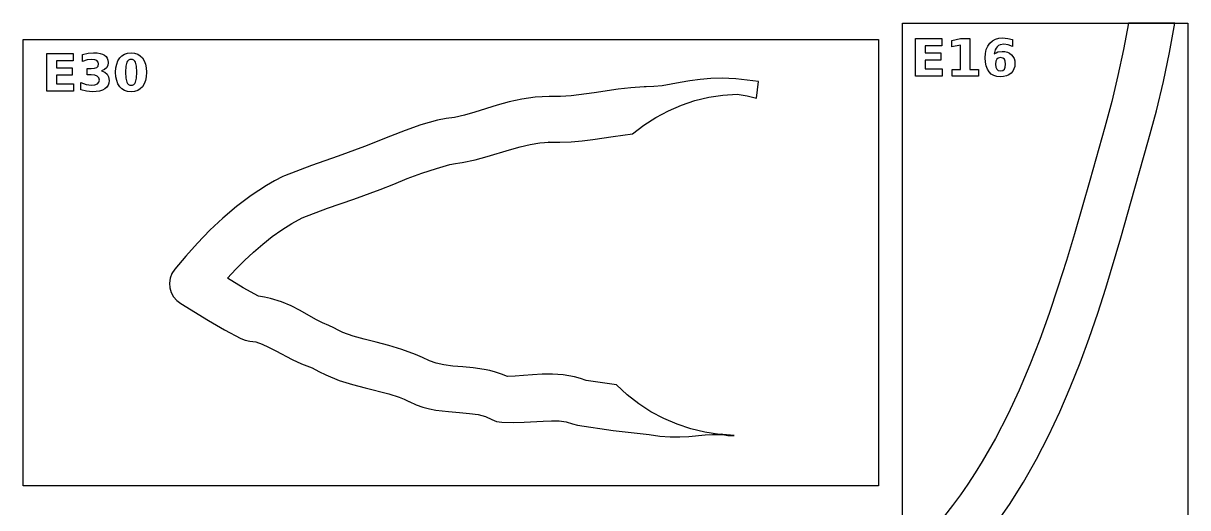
# Model space of a CAD drawing. Extents: x 1 to 512, y 1 to 4639.
# Drawn here: x 1 to 512, y 634 to 846 of the extents above; entities that cross this region are included whole.
import ezdxf

# ---------------------------------------------------------------- set-up
doc = ezdxf.new("R2010")
doc.units = 0

msp = doc.modelspace()

# ---------------------------------------------------------------- linework, layer by layer
at = {"layer": 'decoupage'}
for p, q in [((386.566, 846.338), (511.566, 846.338)), ((386.566, 626.074), (386.566, 846.338)), ((485.588, 846.334), (483.427016, 834.896641)), ((505.973, 846.334), (485.588, 846.334)), ((503.618938, 833.547672), (505.973, 846.334)), ((511.566, 846.338), (511.566, 626.074)), ((0.984, 839.246), (375.984, 839.246)), ((0.984, 643.662), (0.984, 839.246)), ((375.984, 839.246), (375.984, 643.662)), ((392.266, 839.645), (403.72, 839.645)), ((392.266, 823.186), (392.266, 839.645)), ((403.72, 839.645), (403.72, 836.437)), ((408.163, 838.851), (411.988, 839.645)), ((408.163, 835.963), (408.163, 838.851)), ((411.988, 839.645), (416.023, 839.645)), ((416.023, 839.645), (416.023, 826.118)), ((423.879828, 836.31025), (424.777, 837.583)), ((424.777, 837.583), (425.902578, 838.605437)), ((425.902578, 838.605437), (427.218375, 839.33575)), ((427.218375, 839.33575), (428.724484, 839.773937)), ((428.724484, 839.773937), (430.421, 839.92)), ((430.421, 839.92), (432.626, 839.744)), ((432.626, 839.744), (434.743, 839.215)), ((434.743, 839.215), (434.743, 836.172)), ((434.743, 839.215), (434.743, 839.215)), ((11.35, 833.104), (22.804, 833.104)), ((11.35, 816.645), (11.35, 833.104)), ((22.804, 833.104), (22.804, 829.896)), ((26.916, 832.696), (29.408, 833.225)), ((26.916, 829.587), (26.916, 832.696)), ((29.408, 833.225), (31.833, 833.401)), ((31.833, 833.401), (33.335844, 833.334828)), ((33.335844, 833.334828), (34.636, 833.136375)), ((34.636, 833.136375), (35.733656, 832.805734)), ((35.733656, 832.805734), (36.629, 832.343)), ((36.629, 832.343), (37.327984, 831.752578)), ((44.229, 832.151875), (45.39, 832.8475)), ((45.39, 832.8475), (46.737, 833.264875)), ((46.737, 833.264875), (48.27, 833.404)), ((48.27, 833.404), (49.798469, 833.264875)), ((49.798469, 833.264875), (51.14225, 832.8475)), ((51.14225, 832.8475), (52.301156, 832.151875)), ((403.72, 836.437), (396.51, 836.437)), ((396.51, 836.437), (396.51, 833.372)), ((396.51, 833.372), (403.29, 833.372)), ((403.29, 833.372), (403.29, 830.164)), ((412.01, 836.756), (408.163, 835.963)), ((412.01, 826.118), (412.01, 836.756)), ((422.726, 831.178), (422.854234, 833.10775)), ((422.854234, 833.10775), (423.238875, 834.8185)), ((423.238875, 834.8185), (423.879828, 836.31025)), ((427.168625, 834.7805), (426.772, 832.964)), ((426.772, 832.964), (427.530125, 833.435125)), ((427.532641, 835.496375), (427.168625, 834.7805)), ((427.530125, 833.435125), (428.349, 833.769)), ((428.007, 836.084), (427.532641, 835.496375)), ((428.588234, 836.546734), (428.007, 836.084)), ((428.349, 833.769), (430.201, 834.044)), ((429.274375, 836.877375), (428.588234, 836.546734)), ((430.961, 837.142), (429.274375, 836.877375)), ((430.201, 834.044), (431.401937, 833.951734)), ((432.769, 836.9), (430.961, 837.142)), ((431.401937, 833.951734), (432.48025, 833.674875)), ((432.48025, 833.674875), (433.435937, 833.213328)), ((434.743, 836.172), (432.769, 836.9)), ((433.435937, 833.213328), (434.269, 832.567)), ((434.269, 832.567), (434.948875, 831.771219)), ((483.427016, 834.896641), (480.984875, 823.488625)), ((500.915, 820.780375), (503.618938, 833.547672)), ((22.804, 829.896), (15.594, 829.896)), ((15.594, 829.896), (15.594, 826.831)), ((29, 830.271), (26.916, 829.587)), ((31.072, 830.502), (29, 830.271)), ((32.304125, 830.372375), (31.072, 830.502)), ((33.222, 829.984), (32.304125, 830.372375)), ((33.2, 826.985), (33.78725, 827.62175)), ((33.792625, 829.358625), (33.222, 829.984)), ((33.78725, 827.62175), (33.983, 828.518)), ((33.983, 828.518), (33.792625, 829.358625)), ((37.327984, 831.752578), (37.827375, 831.028375)), ((38.037125, 827.86425), (37.467, 826.809)), ((37.827375, 831.028375), (38.127078, 830.170484)), ((38.227, 829.179), (38.037125, 827.86425)), ((38.127078, 830.170484), (38.227, 829.179)), ((41.60025, 826.793734), (41.931, 828.490875)), ((41.931, 828.490875), (42.48225, 829.952328)), ((42.48225, 829.952328), (43.254, 831.178)), ((43.254, 831.178), (44.229, 832.151875)), ((45.881125, 827.520375), (45.735, 824.891)), ((46.319, 829.234), (45.881125, 827.520375)), ((46.659844, 829.788609), (46.319, 829.234)), ((47.09875, 830.184875), (46.659844, 829.788609)), ((47.635531, 830.422703), (47.09875, 830.184875)), ((48.27, 830.502), (47.635531, 830.422703)), ((48.90375, 830.422703), (48.27, 830.502)), ((49.4385, 830.184875), (48.90375, 830.422703)), ((49.87425, 829.788609), (49.4385, 830.184875)), ((50.211, 829.234), (49.87425, 829.788609)), ((50.648875, 827.520375), (50.211, 829.234)), ((50.795, 824.891), (50.648875, 827.520375)), ((52.301156, 832.151875), (53.275, 831.178)), ((53.275, 831.178), (54.04675, 829.952328)), ((54.04675, 829.952328), (54.598, 828.490875)), ((54.598, 828.490875), (54.92875, 826.793734)), ((403.29, 830.164), (396.51, 830.164)), ((396.51, 830.164), (396.51, 826.394)), ((422.835516, 829.301156), (422.726, 831.178)), ((423.164125, 827.65025), (422.835516, 829.301156)), ((423.711922, 826.225469), (423.164125, 827.65025)), ((427.405875, 829.684375), (427.268, 828.422)), ((427.268, 828.422), (427.405875, 827.15675)), ((427.819, 830.583), (427.405875, 829.684375)), ((427.405875, 827.15675), (427.819, 826.25)), ((428.519375, 831.128375), (427.819, 830.583)), ((429.495, 831.31), (428.519375, 831.128375)), ((430.476625, 831.128375), (429.495, 831.31)), ((429.495, 831.31), (429.495, 831.31)), ((431.171, 830.583), (430.476625, 831.128375)), ((431.592625, 829.684375), (431.171, 830.583)), ((431.171, 826.25), (431.592625, 827.15675)), ((431.733, 828.422), (431.592625, 829.684375)), ((431.592625, 827.15675), (431.733, 828.422)), ((434.948875, 831.771219), (435.4345, 830.86125)), ((435.714812, 827.440437), (435.39025, 826.31375)), ((435.4345, 830.86125), (435.725875, 829.836906)), ((435.823, 828.698), (435.714812, 827.440437)), ((435.725875, 829.836906), (435.823, 828.698)), ((15.594, 826.831), (22.374, 826.831)), ((22.374, 823.623), (15.594, 823.623)), ((15.594, 823.623), (15.594, 819.853)), ((22.374, 826.831), (22.374, 823.623)), ((29.033, 823.755), (29.033, 826.489)), ((29.033, 826.489), (30.819, 826.489)), ((30.731, 823.755), (29.033, 823.755)), ((32.3075, 823.608875), (30.731, 823.755)), ((30.819, 826.489), (32.213125, 826.612875)), ((32.213125, 826.612875), (33.2, 826.985)), ((33.443, 823.171), (32.3075, 823.608875)), ((34.137375, 822.46), (33.443, 823.171)), ((34.369, 821.473), (34.137375, 822.46)), ((36.524375, 826.029), (35.218, 825.519)), ((35.218, 825.519), (36.681, 824.92925)), ((35.218, 825.519), (35.218, 825.519)), ((37.467, 826.809), (36.524375, 826.029)), ((36.681, 824.92925), (37.742, 824.02)), ((37.742, 824.02), (38.395375, 822.815375)), ((38.395375, 822.815375), (38.613, 821.319)), ((41.49, 824.861), (41.60025, 826.793734)), ((41.60025, 822.932344), (41.49, 824.861)), ((41.931, 821.23675), (41.60025, 822.932344)), ((45.735, 824.891), (45.881125, 822.231375)), ((45.881125, 822.231375), (46.319, 820.492)), ((50.211, 820.492), (50.648875, 822.231375)), ((50.648875, 822.231375), (50.795, 824.891)), ((50.795, 824.891), (50.795, 824.891)), ((54.92875, 822.932344), (54.598, 821.23675)), ((54.92875, 826.793734), (55.039, 824.861)), ((55.039, 824.861), (54.92875, 822.932344)), ((55.039, 824.861), (55.039, 824.861)), ((302.4556, 822.150795), (297.728172, 821.711547)), ((307.424, 822.286), (302.4556, 822.150795)), ((307.426, 822.284), (307.424, 822.286)), ((310.3755, 822.185), (307.426, 822.284)), ((313.406, 821.933), (310.3755, 822.185)), ((403.963, 823.186), (392.266, 823.186)), ((396.51, 826.394), (403.963, 826.394)), ((403.963, 826.394), (403.963, 823.186)), ((408.262, 826.118), (412.01, 826.118)), ((408.262, 823.186), (408.262, 826.118)), ((419.772, 823.186), (408.262, 823.186)), ((416.023, 826.118), (419.772, 826.118)), ((419.772, 826.118), (419.772, 823.186)), ((424.479, 825.027), (423.711922, 826.225469)), ((425.451203, 824.081422), (424.479, 825.027)), ((426.603875, 823.406125), (425.451203, 824.081422)), ((427.937109, 823.001016), (426.603875, 823.406125)), ((427.819, 826.25), (428.519375, 825.713125)), ((429.451, 822.866), (427.937109, 823.001016)), ((428.519375, 825.713125), (429.495, 825.534)), ((430.832312, 822.965187), (429.451, 822.866)), ((429.495, 825.534), (430.476625, 825.713125)), ((430.476625, 825.713125), (431.171, 826.25)), ((432.06625, 823.26275), (430.832312, 822.965187)), ((433.152812, 823.758687), (432.06625, 823.26275)), ((434.092, 824.453), (433.152812, 823.758687)), ((434.849312, 825.317937), (434.092, 824.453)), ((435.39025, 826.31375), (434.849312, 825.317937)), ((480.984875, 823.488625), (478.238797, 812.113047)), ((15.594, 819.853), (23.047, 819.853)), ((23.047, 819.853), (23.047, 816.645)), ((26.211, 817.141), (26.211, 820.415)), ((26.211, 820.415), (28.57, 819.511)), ((28.724, 816.534), (26.211, 817.141)), ((28.57, 819.511), (30.885, 819.213)), ((30.885, 819.213), (32.37375, 819.359125)), ((32.37375, 819.359125), (33.465, 819.797)), ((33.465, 819.797), (34.143125, 820.508625)), ((34.143125, 820.508625), (34.369, 821.473)), ((35.694641, 817.038391), (34.435125, 816.642125)), ((36.739, 817.593), (35.694641, 817.038391)), ((37.558734, 818.305125), (36.739, 817.593)), ((38.144375, 819.1635), (37.558734, 818.305125)), ((38.495828, 820.168125), (38.144375, 819.1635)), ((38.613, 821.319), (38.495828, 820.168125)), ((42.48225, 819.774031), (41.931, 821.23675)), ((43.254, 818.544), (42.48225, 819.774031)), ((44.229, 817.574641), (43.254, 818.544)), ((45.39, 816.882125), (44.229, 817.574641)), ((46.319, 820.492), (46.659844, 819.932297)), ((46.659844, 819.932297), (47.09875, 819.532625)), ((47.09875, 819.532625), (47.635531, 819.292891)), ((47.635531, 819.292891), (48.27, 819.213)), ((48.27, 819.213), (48.899812, 819.292891)), ((48.899812, 819.292891), (49.43325, 819.532625)), ((49.43325, 819.532625), (49.870312, 819.932297)), ((49.870312, 819.932297), (50.211, 820.492)), ((52.301156, 817.574641), (51.14225, 816.882125)), ((53.275, 818.544), (52.301156, 817.574641)), ((54.04675, 819.774031), (53.275, 818.544)), ((54.598, 821.23675), (54.04675, 819.774031)), ((261.863406, 817.418172), (251.2395, 815.897375)), ((267.445371, 818.051521), (261.863406, 817.418172)), ((273.221, 818.487), (267.445371, 818.051521)), ((274.069, 818.497), (273.221, 818.487)), ((277.483729, 818.583314), (274.069, 818.497)), ((281.101391, 818.987641), (277.483729, 818.583314)), ((288.970875, 820.335625), (281.101391, 818.987641)), ((293.235377, 821.071932), (288.970875, 820.335625)), ((297.728172, 821.711547), (293.235377, 821.071932)), ((323.348, 820.853), (313.406, 821.933)), ((322.556, 813.567), (323.348, 820.853)), ((497.846563, 808.034641), (500.915, 820.780375)), ((23.047, 816.645), (11.35, 816.645)), ((31.271, 816.325), (28.724, 816.534)), ((32.960547, 816.404297), (31.271, 816.325)), ((34.435125, 816.642125), (32.960547, 816.404297)), ((46.737, 816.466547), (45.39, 816.882125)), ((48.27, 816.328), (46.737, 816.466547)), ((49.798469, 816.466547), (48.27, 816.328)), ((51.14225, 816.882125), (49.798469, 816.466547)), ((214.004562, 811.935168), (208.7435, 810.49525)), ((219.551375, 813.128781), (214.004562, 811.935168)), ((225.405875, 813.935816), (219.551375, 813.128781)), ((228.455363, 814.150532), (225.405875, 813.935816)), ((231.59, 814.216), (228.455363, 814.150532)), ((231.865, 814.216), (231.59, 814.216)), ((236.500066, 814.254119), (231.865, 814.216)), ((241.267344, 814.603641), (236.500066, 814.254119)), ((251.2395, 815.897375), (241.267344, 814.603641)), ((289.6065, 810.479875), (295.517348, 812.439994)), ((295.517348, 812.439994), (301.580656, 813.899359)), ((301.580656, 813.899359), (307.765512, 814.846264)), ((307.765512, 814.846264), (314.041, 815.269)), ((314.041, 815.269), (318.32325, 814.542875)), ((318.32325, 814.542875), (322.556, 813.567)), ((478.238797, 812.113047), (475.166, 800.773)), ((198.990875, 807.437594), (194.455438, 806.100402)), ((208.7435, 810.49525), (198.990875, 807.437594)), ((278.365844, 805.104203), (283.879027, 808.030709)), ((283.879027, 808.030709), (289.6065, 810.479875)), ((494.399, 795.313), (497.846563, 808.034641)), ((175.312625, 801.79275), (168.374141, 799.3405)), ((178.942057, 802.897961), (175.312625, 801.79275)), ((182.639047, 803.850125), (178.942057, 802.897961)), ((186.37417, 804.594914), (182.639047, 803.850125)), ((190.118, 805.078), (186.37417, 804.594914)), ((194.455438, 806.100402), (190.118, 805.078)), ((268.106, 797.866), (273.097863, 801.712064)), ((273.097863, 801.712064), (278.365844, 805.104203)), ((161.633, 796.757), (156.155279, 794.481582)), ((162.059, 796.928), (161.633, 796.757)), ((168.374141, 799.3405), (162.059, 796.928)), ((250.689, 795.389375), (259.626531, 796.681734)), ((259.626531, 796.681734), (268.106, 797.866)), ((475.166, 800.753), (468.609678, 777.471865)), ((475.166, 800.773), (475.166, 800.753)), ((150.566922, 792.319719), (139.111125, 788.1755)), ((156.155279, 794.481582), (150.566922, 792.319719)), ((214.244875, 790.870625), (218.823475, 792.184092)), ((218.823475, 792.184092), (223.207953, 793.252203)), ((223.207953, 793.252203), (227.425674, 793.965869)), ((227.425674, 793.965869), (231.504, 794.216)), ((231.504, 794.216), (231.229, 794.226)), ((231.229, 794.226), (236.308582, 794.202799)), ((236.308582, 794.202799), (241.240719, 794.425328)), ((241.240719, 794.425328), (246.031996, 794.839037)), ((246.031996, 794.839037), (250.689, 795.389375)), ((488.440986, 774.06791), (494.399, 795.333)), ((494.399, 795.333), (494.399, 795.313)), ((139.111125, 788.1755), (127.371266, 784.002031)), ((193.442, 785.345), (199.070717, 786.54899)), ((199.070717, 786.54899), (204.395859, 787.943984)), ((204.395859, 787.943984), (214.244875, 790.870625)), ((127.371266, 784.002031), (115.453, 779.477)), ((175.684641, 780.604547), (182.231625, 782.770375)), ((182.231625, 782.770375), (188.067047, 784.421516)), ((188.067047, 784.421516), (190.448889, 784.942838)), ((190.448889, 784.942838), (192.33, 785.202)), ((192.33, 785.202), (193.442, 785.345)), ((111.120953, 777.269212), (107.60773, 775.256869)), ((114.735, 779.155), (111.120953, 777.269212)), ((115.453, 779.477), (114.735, 779.155)), ((163.392701, 775.831375), (169.287, 778.28)), ((169.287, 778.28), (175.684641, 780.604547)), ((468.609678, 777.471865), (461.873672, 754.027922)), ((107.60773, 775.256869), (100.872031, 770.886391)), ((145.857625, 769.30975), (157.514422, 773.546438)), ((157.514422, 773.546438), (163.392701, 775.831375)), ((482.289578, 752.311031), (488.440986, 774.06791)), ((94.504441, 766.111311), (88.4815, 760.999375)), ((100.872031, 770.886391), (94.504441, 766.111311)), ((134.420016, 765.254188), (145.857625, 769.30975)), ((88.4815, 760.999375), (82.779746, 755.61833)), ((118.791223, 758.607914), (123.305, 761.064)), ((123.305, 761.064), (134.420016, 765.254188)), ((110.138387, 752.838492), (114.404031, 755.857688)), ((114.404031, 755.857688), (118.791223, 758.607914)), ((82.779746, 755.61833), (77.375719, 750.035922)), ((105.98925, 749.5755), (110.138387, 752.838492)), ((461.873672, 754.027922), (458.34616, 742.334879)), ((475.686225, 730.323574), (482.289578, 752.311031)), ((77.375719, 750.035922), (72.245957, 744.319896)), ((98.020344, 742.418813), (101.951582, 746.093883)), ((101.951582, 746.093883), (105.98925, 749.5755)), ((72.245957, 744.319896), (67.367, 738.538)), ((94.190496, 738.575461), (98.020344, 742.418813)), ((458.34616, 742.334879), (454.663174, 730.709111)), ((66.141834, 736.654447), (65.389859, 734.623766)), ((67.367, 738.538), (66.141834, 736.654447)), ((90.457, 734.589), (94.190496, 738.575461)), ((65.389859, 734.623766), (65.097611, 732.52092)), ((65.097611, 732.52092), (65.251625, 730.420875)), ((65.251625, 730.420875), (65.838436, 728.398596)), ((97.409375, 730.454125), (90.457, 734.589)), ((104.115, 726.755), (97.409375, 730.454125)), ((454.663174, 730.709111), (450.787863, 719.186613)), ((472.134271, 719.325007), (475.686225, 730.323574)), ((65.838436, 728.398596), (66.844578, 726.529047)), ((66.844578, 726.529047), (68.256588, 724.887193)), ((106.812024, 726.346603), (104.115, 726.755)), ((109.380473, 725.792102), (106.812024, 726.346603)), ((114.154156, 724.324688), (109.380473, 725.792102)), ((68.256588, 724.887193), (70.061, 723.548)), ((70.061, 723.548), (82.21525, 716.16725)), ((118.481074, 722.512555), (114.154156, 724.324688)), ((122.40625, 720.5155), (118.481074, 722.512555)), ((129.231469, 716.605813), (122.40625, 720.5155)), ((82.21525, 716.16725), (89.210187, 712.042906)), ((132.221559, 715.012773), (129.231469, 716.605813)), ((134.99, 713.874), (132.221559, 715.012773)), ((450.787863, 719.186613), (446.683375, 707.803375)), ((468.372375, 708.36675), (472.134271, 719.325007)), ((89.210187, 712.042906), (96.387, 708.17)), ((137.115, 712.905), (134.99, 713.874)), ((139.050111, 711.839784), (137.115, 712.905)), ((141.110109, 710.896316), (139.050111, 711.839784)), ((145.5765, 709.288719), (141.110109, 710.896316)), ((96.387, 708.17), (98.317375, 707.43475)), ((98.317375, 707.43475), (100.358, 707.112)), ((100.358, 707.112), (102.975363, 706.685129)), ((102.975363, 706.685129), (105.694469, 705.750344)), ((105.694469, 705.750344), (108.577215, 704.412387)), ((150.457641, 707.910387), (145.5765, 709.288719)), ((155.697, 706.5895), (150.457641, 707.910387)), ((161.238047, 705.154238), (155.697, 706.5895)), ((167.02425, 703.432781), (161.238047, 705.154238)), ((446.683375, 707.803375), (442.31286, 696.595391)), ((464.368217, 697.481454), (468.372375, 708.36675)), ((108.577215, 704.412387), (111.6855, 702.776)), ((111.6855, 702.776), (118.826281, 699.026906)), ((172.999078, 701.253309), (167.02425, 703.432781)), ((176.039561, 699.938123), (172.999078, 701.253309)), ((179.106, 698.444), (176.039561, 699.938123)), ((118.826281, 699.026906), (122.982574, 697.123684)), ((122.982574, 697.123684), (127.612, 695.341)), ((127.612, 695.341), (130.606769, 693.696731)), ((181.987969, 697.345188), (179.106, 698.444)), ((185.3685, 696.6075), (181.987969, 697.345188)), ((189.285281, 696.111313), (185.3685, 696.6075)), ((193.776, 695.737), (189.285281, 696.111313)), ((198.199125, 695.352297), (193.776, 695.737)), ((203.00325, 694.669375), (198.199125, 695.352297)), ((205.513383, 694.147264), (203.00325, 694.669375)), ((442.31286, 696.595391), (437.639467, 685.598654)), ((460.089479, 686.70177), (464.368217, 697.481454)), ((130.606769, 693.696731), (133.593543, 692.250768)), ((133.593543, 692.250768), (139.510656, 689.866578)), ((139.510656, 689.866578), (145.298441, 688.014068)), ((208.077, 693.468016), (205.513383, 694.147264)), ((210.68018, 692.604104), (208.077, 693.468016)), ((213.309, 691.528), (210.68018, 692.604104)), ((216.677439, 691.65474), (213.309, 691.528)), ((220.356766, 691.963484), (216.677439, 691.65474)), ((224.32674, 692.315518), (220.356766, 691.963484)), ((228.567125, 692.572125), (224.32674, 692.315518)), ((233.057682, 692.594592), (228.567125, 692.572125)), ((237.778172, 692.244203), (233.057682, 692.594592)), ((242.708357, 691.382244), (237.778172, 692.244203)), ((245.245761, 690.716077), (242.708357, 691.382244)), ((247.828, 689.87), (245.245761, 690.716077)), ((261.047, 687.912), (247.828, 689.87)), ((145.298441, 688.014068), (150.892, 686.518875)), ((150.892, 686.518875), (161.236844, 683.902984)), ((265.780021, 683.515293), (261.047, 687.912)), ((437.639467, 685.598654), (432.626344, 674.849156)), ((455.503841, 676.060349), (460.089479, 686.70177)), ((161.236844, 683.902984), (165.858332, 682.433561)), ((165.858332, 682.433561), (168.00295, 681.582195)), ((168.00295, 681.582195), (170.026, 680.624)), ((170.026, 680.624), (170.176, 680.544)), ((170.176, 680.544), (173.195023, 679.200186)), ((173.195023, 679.200186), (176.175, 678.163297)), ((270.839609, 679.573156), (265.780021, 683.515293)), ((276.193174, 676.098691), (270.839609, 679.573156)), ((176.175, 678.163297), (179.099289, 677.386916)), ((179.099289, 677.386916), (181.95125, 676.824625)), ((181.95125, 676.824625), (187.371625, 676.156641)), ((187.371625, 676.156641), (192.303, 675.788)), ((192.303, 675.788), (196.632828, 675.401078)), ((196.632828, 675.401078), (200.382625, 674.848125)), ((200.382625, 674.848125), (203.620359, 674.012609)), ((203.620359, 674.012609), (206.414, 672.778)), ((281.808125, 673.105), (276.193174, 676.098691)), ((432.626344, 674.849156), (427.236641, 664.382891)), ((450.578984, 665.589844), (455.503841, 676.060349)), ((206.414, 672.778), (208.541875, 671.877375)), ((208.541875, 671.877375), (210.819, 671.489)), ((210.819, 671.489), (215.882414, 671.3669)), ((215.882414, 671.3669), (220.564688, 671.485703)), ((220.564688, 671.485703), (228.873, 671.986125)), ((228.873, 671.986125), (232.542633, 672.137799)), ((232.542633, 672.137799), (235.918313, 672.070484)), ((235.918313, 672.070484), (239.021836, 671.669209)), ((239.021836, 671.669209), (241.875, 670.819)), ((241.875, 670.819), (244.033, 670.212)), ((244.033, 670.212), (259.591125, 667.900125)), ((287.651873, 670.605184), (281.808125, 673.105)), ((293.691828, 668.612344), (287.651873, 670.605184)), ((259.591125, 667.900125), (267.462953, 666.958922)), ((267.462953, 666.958922), (275.414, 666.21)), ((275.414, 666.21), (280.121135, 665.440609)), ((280.121135, 665.440609), (284.593016, 665.102563)), ((284.593016, 665.102563), (288.825107, 665.089922)), ((288.825107, 665.089922), (292.812875, 665.29675)), ((292.812875, 665.29675), (300.037297, 665.945063)), ((299.8954, 667.139582), (293.691828, 668.612344)), ((306.23, 666.2), (299.8954, 667.139582)), ((300.037297, 665.945063), (303.264881, 666.174672)), ((303.264881, 666.174672), (306.23, 666.2)), ((307.106, 666.217), (306.23, 666.197)), ((306.23, 666.198), (307.718, 666.098)), ((306.23, 666.197), (306.23, 666.198)), ((307.718, 666.098), (307.106, 666.217)), ((307.718, 666.098), (309.957, 665.719875)), ((312.691, 665.77), (307.718, 666.098)), ((307.718, 666.098), (307.718, 666.098)), ((309.957, 665.719875), (312.691, 665.77)), ((427.236641, 664.382891), (421.433506, 654.235849)), ((445.282591, 655.322905), (450.578984, 665.589844)), ((421.433506, 654.235849), (418.365385, 649.293286)), ((439.582342, 645.292184), (445.282591, 655.322905)), ((418.365385, 649.293286), (415.180088, 644.444025)), ((375.984, 643.662), (0.984, 643.662)), ((415.180088, 644.444025), (411.873007, 639.692568)), ((433.445918, 635.530332), (439.582342, 645.292184)), ((411.873007, 639.692568), (408.439536, 635.043411)), ((408.439536, 635.043411), (404.875069, 630.501056)), ((426.841, 626.07), (433.445918, 635.530332))]:
    msp.add_line(p, q, dxfattribs=at)

doc.saveas('drawing.dxf')
